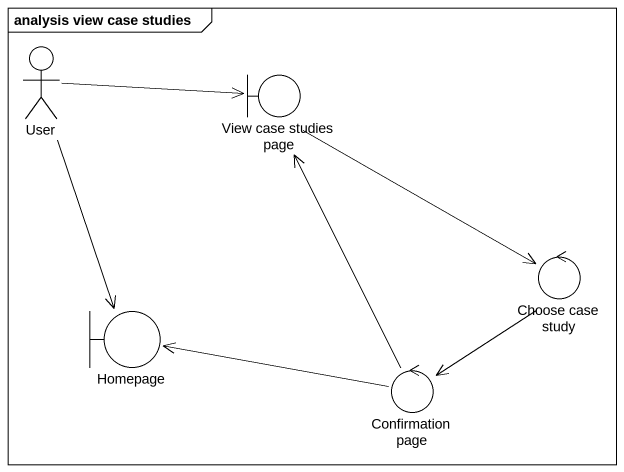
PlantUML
@startuml
mainframe analysis view case studies
actor User
boundary "View case studies page" as View_case_studies_page
control "Choose case study" as Choose_case_study
boundary Homepage
control "Confirmation page" as Confirmation_page
User -right-> View_case_studies_page
User --> Homepage
View_case_studies_page --> Choose_case_study
Choose_case_study --> Confirmation_page
Confirmation_page -up-> View_case_studies_page
Confirmation_page -left-> Homepage
@enduml
